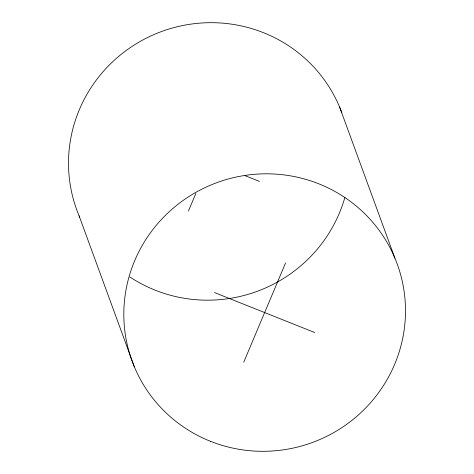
<?xml version="1.0" encoding="UTF-8"?>
<svg xmlns="http://www.w3.org/2000/svg" width="474" height="474" viewBox="0 0 474 474"><rect width="100%" height="100%" fill="white"/><g stroke="black" fill="none" stroke-linecap="round" stroke-linejoin="round"><path stroke-width="0.71" d="M188.421 211.078L195.875 193.398M243.725 362.207L285.579 262.922M245.058 175.676L259.474 181.429M214.526 292.571L314.783 332.558M339.615 107.077L394.919 258.206M79.081 215.794L134.385 366.923M344.894 197.439A141.163 138.426 -20.1 0 1 129.829 276.935M79.65 217.139A141.163 138.426 -20.1 0 1 157.895 32.925A141.163 138.426 -20.1 0 1 341.772 112.545M210.397 441.27A141.163 138.426 -20.1 0 0 404.34 293.098A141.163 138.426 -20.1 0 0 179.225 203.322A141.163 138.426 -20.1 0 0 210.397 441.27"/></g></svg>
